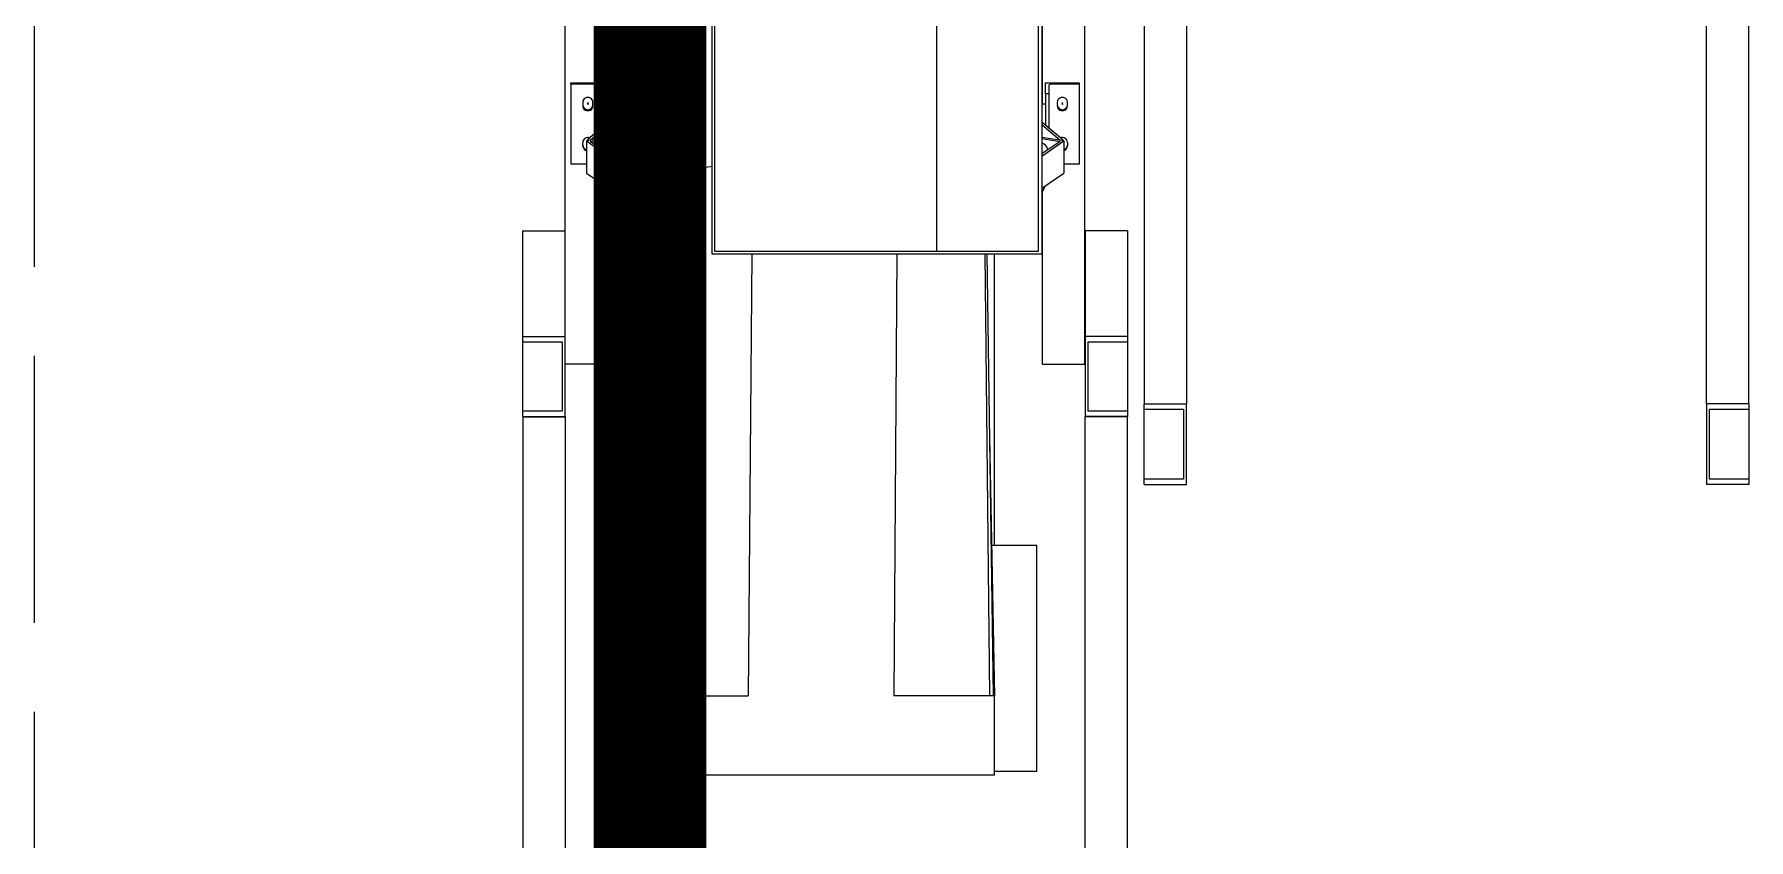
# Model space of a CAD drawing. Header units: millimetres. Extents: x 91119 to 433967, y 16708 to 144224.
# Drawn here: x 330252 to 333288, y 74758 to 76183 of the extents above; entities that cross this region are included whole.
import ezdxf

# ---------------------------------------------------------------- set-up
doc = ezdxf.new("R2010")
doc.units = ezdxf.units.MM
doc.header["$LTSCALE"] = 100
doc.linetypes.add('121217 IES and EMR$0$XKITLINE03', pattern=[6.299213, 4.724409, -1.574803])
doc.linetypes.add('DASHED', pattern=[19.05, 12.7, -6.35])
for name, color, linetype in [('121217 IES and EMR$0$grid', 8, 'Continuous'), ('121217 IES and EMR$0$Xref', 8, 'Continuous'), ('Lighting', 5, 'Continuous')]:
    doc.layers.add(name, color=color, linetype=linetype)

msp = doc.modelspace()

# ---------------------------------------------------------------- linework, layer by layer
at = {"layer": '121217 IES and EMR$0$grid', "linetype": '121217 IES and EMR$0$XKITLINE03'}
msp.add_line((330252.5, 138605.8), (330252.5, 24225.6), dxfattribs=at)
at = {"layer": '121217 IES and EMR$0$Xref', "linetype": 'Continuous', "lineweight": 20}
for p, q in [((331192.5, 75599.4), (331192.5, 78993.3)), ((332112.5, 75599.4), (332112.5, 78993.3)), ((331368.4, 75938.2), (331368.4, 78147.1)), ((331371, 75936.4), (331371, 78130.2)), ((332217.4, 76860.2), (332217.4, 75528.9)), ((332292.4, 76860.2), (332292.4, 75528.9)), ((333212.6, 75528.9), (333212.6, 76860.2)), ((333287.6, 75528.9), (333287.6, 76860.2)), ((331452.5, 75793.7), (331452.5, 76593.7)), ((331457.5, 75798.7), (331457.5, 76588.7)), ((331850.1, 75798.7), (331850.1, 76588.7)), ((332029.7, 76588.7), (332029.7, 75798.7)), ((332036.2, 76593.7), (332036.2, 75793.7)), ((331267.5, 76058.8), (331267.5, 76441.7)), ((331352.5, 76058.8), (331352.5, 76432.6)), ((332037.5, 76058.8), (332037.5, 76435.4)), ((331202.5, 76096.6), (331262.5, 76096.6)), ((331202.5, 76094.7), (331202.5, 76096.6)), ((331202.5, 76094.7), (331202.5, 75952.7)), ((331248.5, 76094.7), (331202.5, 76094.7)), ((331256.5, 76077.3), (331256.5, 76092.1)), ((331262.5, 76096.6), (331262.5, 76077.3)), ((332042.5, 76077.3), (332042.5, 76096.6)), ((332042.5, 76096.6), (332102.5, 76096.6)), ((332048.5, 76092.1), (332048.5, 76077.3)), ((332102.5, 76094.7), (332056.5, 76094.7)), ((332102.5, 76096.6), (332102.5, 76094.7)), ((332102.5, 76094.7), (332102.5, 75952.7)), ((331223.5, 76062.5), (331223.5, 76055.9)), ((331232, 76061.1), (331232, 76059.2)), ((331233, 76059.2), (331233, 76061.1)), ((331241.5, 76055.9), (331241.5, 76062.5)), ((331256.5, 76077.3), (331256.5, 76017)), ((331262.5, 76077.3), (331256.5, 76077.3)), ((331262.5, 76077.3), (331262.5, 76022.2)), ((332048.5, 76077.3), (332042.5, 76077.3)), ((332042.5, 76077.3), (332042.5, 76022.2)), ((332048.5, 76077.3), (332048.5, 76017)), ((332063.5, 76062.5), (332063.5, 76055.9)), ((332072, 76061.1), (332072, 76059.2)), ((332073, 76059.2), (332073, 76061.1)), ((332081.5, 76055.9), (332081.5, 76062.5)), ((331285.9, 76042.3), (331231.9, 75995.9)), ((331236.6, 75995.4), (331290.6, 76041.7)), ((331368.4, 76058.8), (331262.5, 76058.8)), ((331290.6, 76037.6), (331281, 76005)), ((331290.6, 76041.7), (331285.9, 76042.3)), ((331290.6, 76041.7), (331290.6, 76037.6)), ((332042.5, 76058.8), (332036.2, 76058.8)), ((331368.4, 76014.8), (331229.9, 75994.1)), ((331236.6, 75993.3), (331368.4, 76013.1)), ((331368.4, 76007.8), (331270.1, 75993.1)), ((331303.1, 76005), (331281, 76005)), ((331281, 76005), (331282.8, 76002)), ((332073.1, 75995.9), (332036.2, 76027.5)), ((332036.2, 76023), (332068.4, 75995.4)), ((332075, 75994.1), (332036.2, 75999.9)), ((331223.5, 75984.9), (331223.5, 75991.5)), ((331229.9, 75994.1), (331229.9, 75937.3)), ((331229.9, 75994.1), (331270.9, 75965.8)), ((331231.9, 75995.9), (331231.9, 75994.4)), ((331231.9, 75995.9), (331236.6, 75995.4)), ((331236.6, 75995.4), (331236.6, 75995.1)), ((331275.5, 75966.5), (331236.6, 75993.3)), ((332036.2, 75998.1), (332068.4, 75993.3)), ((332036.2, 75967.3), (332075, 75994.1)), ((332068.4, 75993.3), (332036.2, 75971.1)), ((332068.4, 75995.4), (332073.1, 75995.9)), ((332068.4, 75995.4), (332068.4, 75995.1)), ((332073.1, 75995.9), (332073.1, 75994.4)), ((332075, 75994.1), (332075, 75937.3)), ((332081.5, 75991.5), (332081.5, 75984.9)), ((331229.9, 75952.7), (331202.5, 75952.7)), ((331270.9, 75965.8), (331275.5, 75966.5)), ((331270.9, 75965.8), (331270.9, 75909)), ((331275.5, 75966.5), (331275.5, 75909.7)), ((331452.5, 75948.7), (331376.4, 75937.2)), ((332102.5, 75952.7), (332075, 75952.7)), ((331229.9, 75937.3), (331270.9, 75909)), ((331267.5, 75599.4), (331267.5, 75911.4)), ((331270.9, 75909), (331275.5, 75909.7)), ((331376.4, 75937.2), (331352.5, 75012.5)), ((331371, 75936.4), (331352.5, 75014.4)), ((331368.4, 75938.2), (331365.5, 75663.2)), ((331368.4, 75938.2), (331371, 75936.4)), ((331371, 75936.4), (331376.4, 75937.2)), ((332036.2, 75910.5), (332075, 75937.3)), ((331285.2, 75892.2), (331368.1, 75904.6)), ((331352.5, 75278.5), (331352.5, 75902.3)), ((332037.5, 75599.4), (332037.5, 75905.1)), ((331117.4, 75834.7), (331192.4, 75834.7)), ((331117.4, 75648.3), (331117.4, 75834.7)), ((331192.4, 75648.3), (331192.4, 75834.7)), ((332187.6, 75834.7), (332112.6, 75834.7)), ((332112.6, 75834.7), (332112.6, 75648.3)), ((332187.6, 75834.7), (332187.6, 75648.3)), ((332036.2, 75793.7), (331452.5, 75793.7)), ((332029.7, 75798.7), (331457.5, 75798.7)), ((331522.7, 75793.7), (331516.2, 75012.5)), ((331779.7, 75793.7), (331774.1, 75012.5)), ((331935.5, 75793.7), (331943.8, 75012.5)), ((331938.6, 75793.7), (331949.8, 75012.5)), ((331952.5, 75278.5), (331952.5, 75793.7)), ((331117.4, 75648.3), (331192.4, 75648.3)), ((331117.4, 75638.8), (331117.4, 75648.3)), ((331117.4, 75515.7), (331117.4, 75638.8)), ((331117.4, 75638.8), (331186.9, 75638.8)), ((331186.9, 75638.8), (331186.9, 75515.7)), ((331192.4, 75506.3), (331192.4, 75648.3)), ((331365.5, 75663.2), (331365.4, 75660.7)), ((332187.6, 75648.3), (332112.6, 75648.3)), ((332112.6, 75648.3), (332112.6, 75506.3)), ((332118.1, 75515.7), (332118.1, 75638.8)), ((332118.1, 75638.8), (332187.6, 75638.8)), ((332187.6, 75648.3), (332187.6, 75638.8)), ((332187.6, 75638.8), (332187.6, 75515.7)), ((331267.5, 75599.4), (331192.5, 75599.4)), ((332037.5, 75599.4), (332112.5, 75599.4)), ((331117.4, 75506.3), (331117.4, 75515.7)), ((331186.9, 75515.7), (331117.4, 75515.7)), ((332187.6, 75515.7), (332118.1, 75515.7)), ((332187.6, 75515.7), (332187.6, 75506.3)), ((332217.4, 75528.9), (332292.4, 75528.9)), ((332217.4, 75528.9), (332217.4, 75528.9)), ((332217.4, 75519.3), (332217.4, 75528.9)), ((332217.4, 75528.9), (332292.4, 75528.9)), ((332217.4, 75395.7), (332217.4, 75519.3)), ((332217.4, 75519.3), (332286.9, 75519.3)), ((332286.9, 75519.3), (332286.9, 75395.7)), ((332292.4, 75528.9), (332292.4, 75528.9)), ((332292.4, 75386.2), (332292.4, 75528.9)), ((333287.6, 75528.9), (333212.6, 75528.9)), ((333212.6, 75528.9), (333212.6, 75386.2)), ((333212.6, 75528.9), (333212.6, 75528.9)), ((333287.6, 75528.9), (333212.6, 75528.9)), ((333218.1, 75395.7), (333218.1, 75519.3)), ((333218.1, 75519.3), (333287.6, 75519.3)), ((333287.6, 75528.9), (333287.6, 75519.3)), ((333287.6, 75528.9), (333287.6, 75528.9)), ((333287.6, 75519.3), (333287.6, 75395.7)), ((331117.4, 75506.3), (331192.4, 75506.3)), ((331117.4, 75506.3), (331117.4, 75506.2)), ((331117.4, 75506.2), (331192.4, 75506.2)), ((331117.4, 75506.2), (331117.4, 74275.4)), ((331192.4, 75506.3), (331192.4, 75506.2)), ((331192.4, 75506.2), (331192.4, 74275.4)), ((331942.8, 75499.8), (331952.5, 75012.5)), ((332187.6, 75506.3), (332112.6, 75506.3)), ((332112.6, 75506.2), (332112.6, 75506.3)), ((332187.6, 75506.2), (332112.6, 75506.2)), ((332112.6, 74275.4), (332112.6, 75506.2)), ((332187.6, 75506.2), (332187.6, 75506.3)), ((332187.6, 74275.4), (332187.6, 75506.2)), ((332217.4, 75386.2), (332217.4, 75395.7)), ((332286.9, 75395.7), (332217.4, 75395.7)), ((333287.6, 75395.7), (333218.1, 75395.7)), ((333287.6, 75395.7), (333287.6, 75386.2)), ((332217.4, 75386.2), (332292.4, 75386.2)), ((333287.6, 75386.2), (333212.6, 75386.2)), ((331357.8, 75278.5), (331277.5, 75278.5)), ((331277.5, 75278.5), (331277.5, 74878.9)), ((332027.5, 75278.5), (331947.2, 75278.5)), ((332027.5, 74878.9), (332027.5, 75278.5)), ((331352.5, 75014.4), (331352.5, 75012.5)), ((331352.5, 75012.5), (331516.2, 75012.5)), ((331352.5, 74872.7), (331352.5, 75012.5)), ((331943.8, 75012.5), (331774.1, 75012.5)), ((331949.8, 75012.5), (331943.8, 75012.5)), ((331952.5, 75012.5), (331949.8, 75012.5)), ((331952.3, 75020.9), (331952.5, 75014.4)), ((331952.5, 75014.4), (331952.5, 75012.5)), ((331952.5, 74872.7), (331952.5, 75012.5)), ((331277.5, 74878.9), (331352.5, 74878.9)), ((331952.5, 74878.9), (332027.5, 74878.9)), ((331352.5, 74872.7), (331952.5, 74872.7))]:
    msp.add_line(p, q, dxfattribs=at)
for centre, major_axis, ratio, start_param, end_param in [((331248.5, 76092.1), (8, 0), 0.321439, 0, 1.570796), ((332056.5, 76092.1), (8, 0), 0.321439, 1.570796, 3.141593), ((331232.5, 76062.5), (9, 0), 0.94693, 0, 3.141593), ((331232.5, 76061.1), (-0.5, 0), 0.94693, 3.141593, 6.283185), ((332072.5, 76062.5), (9, 0), 0.94693, 0, 3.141593), ((332072.5, 76061.1), (-0.5, 0), 0.94693, 3.141591, 6.283185), ((331232.5, 76057.8), (9, 0), 0.94693, 3.141593, 6.283185), ((331232.5, 76055.9), (-9, 0), 0.94693, 0, 3.141593), ((332072.5, 76057.8), (9, 0), 0.94693, 3.141593, 6.283185), ((332072.5, 76055.9), (-9, 0), 0.94693, 0, 3.141593), ((331232.5, 75991.5), (-9, 0), 0.94693, 4.324604, 6.283185), ((332072.5, 75991.5), (-9, 0), 0.94693, 3.141593, 5.100174), ((331232.5, 75986.8), (-9, 0), 0.94693, 0, 1.285617), ((331232.5, 75984.9), (9, 0), 0.94693, 3.141593, 4.42721), ((331277.7, 75942.7), (7.6, -50.4), 0.40019, 1.336348, 3.141593), ((332030, 75942.3), (-7.1, -47.5), 0.40019, 2.501189, 3.190322), ((332072.5, 75986.8), (-9, 0), 0.94693, 1.855975, 3.141593), ((332072.5, 75984.9), (9, 0), 0.94693, 4.997568, 6.283185), ((332030, 75942.3), (-7.1, -47.5), 0.40019, 0.668016, 1.014539), ((331277.7, 75942.7), (7.6, -50.4), 0.40019, 5.726113, 6.283185)]:
    msp.add_ellipse(centre, major_axis=major_axis, ratio=ratio, start_param=start_param, end_param=end_param, dxfattribs=at)
for centre in [(331232.5, 76059.2), (332072.5, 76059.2)]:
    msp.add_ellipse(centre, major_axis=(-0.5, 0), ratio=0.94693, dxfattribs=at)
at = {"layer": 'Lighting', "color": 1, "linetype": 'DASHED', "const_width": 200}
msp.add_lwpolyline([(331342.5, 70758.2), (331342.5, 78673.6)], dxfattribs=at)

doc.saveas('drawing.dxf')
